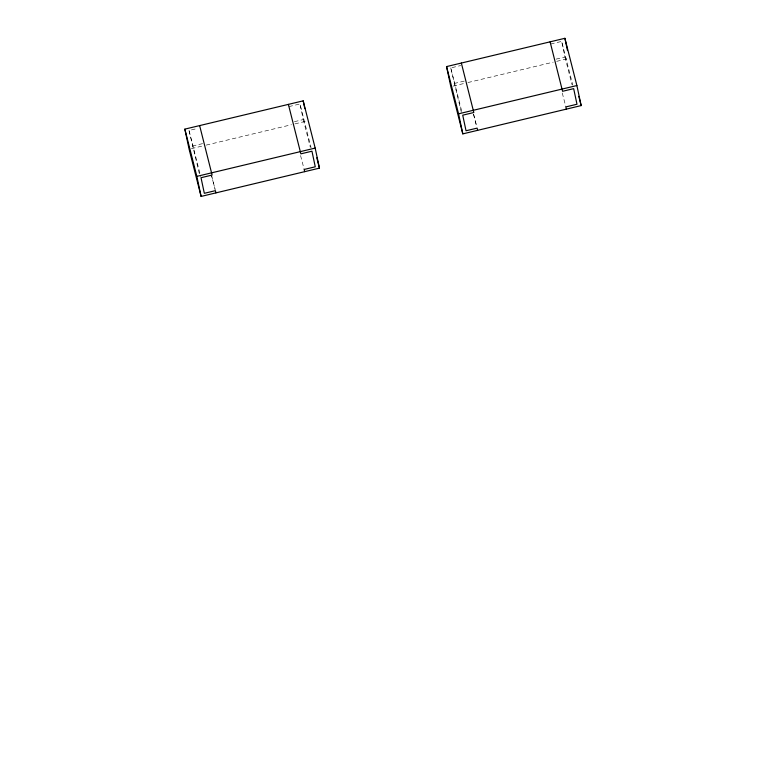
<?xml version="1.0" encoding="UTF-8"?>
<svg xmlns="http://www.w3.org/2000/svg" width="766" height="766" viewBox="0 0 766 766"><rect width="100%" height="100%" fill="white"/><g stroke="black" fill="none" stroke-linecap="round" stroke-linejoin="round"><path stroke-width="0.57" stroke-dasharray="3.83 2.87" d="M199.351 173.719L189.02 130.479L197.896 128.353M288.868 106.608L299.966 103.965L311.082 147.742M461.362 112.324L450.734 67.925L460.711 65.541M550.582 44.064L561.67 41.412L572.786 85.189M192.333 146.076L203.43 143.424M294.403 121.679L303.279 119.563L299.966 103.965M454.046 83.523L465.134 80.87M556.116 59.135L564.982 57.01L561.67 41.412M191.385 148.642L202.76 145.923M206.207 145.1L291.501 124.714M294.929 123.891L306.314 121.172M453.099 86.089L464.474 83.37M467.921 82.546L553.215 62.161M556.643 61.347L569.157 58.35M564.982 57.01L572.01 84.662M562.263 92.992L565.883 106.895M473.618 114.287L476.845 126.955M473.512 114.211L476.73 126.878M450.734 67.925L461.553 110.553M303.279 119.563L310.297 147.206M300.559 155.546L304.179 169.449M211.617 175.682L215.131 189.508L211.512 175.606M189.02 130.479L200.721 176.563"/><path stroke-width="1.15" d="M184.845 129.128L303.183 100.844L315.18 148.087L319.441 168.137L201.104 196.422L189.106 149.188L184.845 129.128L196.843 176.371L201.104 196.422M446.559 66.585L564.896 38.3L576.894 85.533L581.155 105.593L462.817 133.878L450.82 86.635L446.559 66.585L458.556 113.818L462.817 133.878M196.843 176.371L315.18 148.087M458.556 113.818L576.894 85.533M578.809 96.372L581.155 105.593M550.103 41.833L562.57 91.298L573.667 88.645L576.98 104.243L565.883 106.895L566.361 109.126M461.352 63.051L473.819 112.516L462.721 115.168L466.034 130.766L477.132 128.114L477.611 130.335M316.808 157.767L319.441 168.137M288.389 104.387L300.866 153.851L311.954 151.199L315.266 166.796L304.179 169.449L304.648 171.67M199.639 125.595L212.105 175.06L201.018 177.712L204.331 193.31L215.418 190.657L215.897 192.888M564.896 38.3L567.501 50.556M303.183 100.844L304.839 108.648"/></g></svg>
